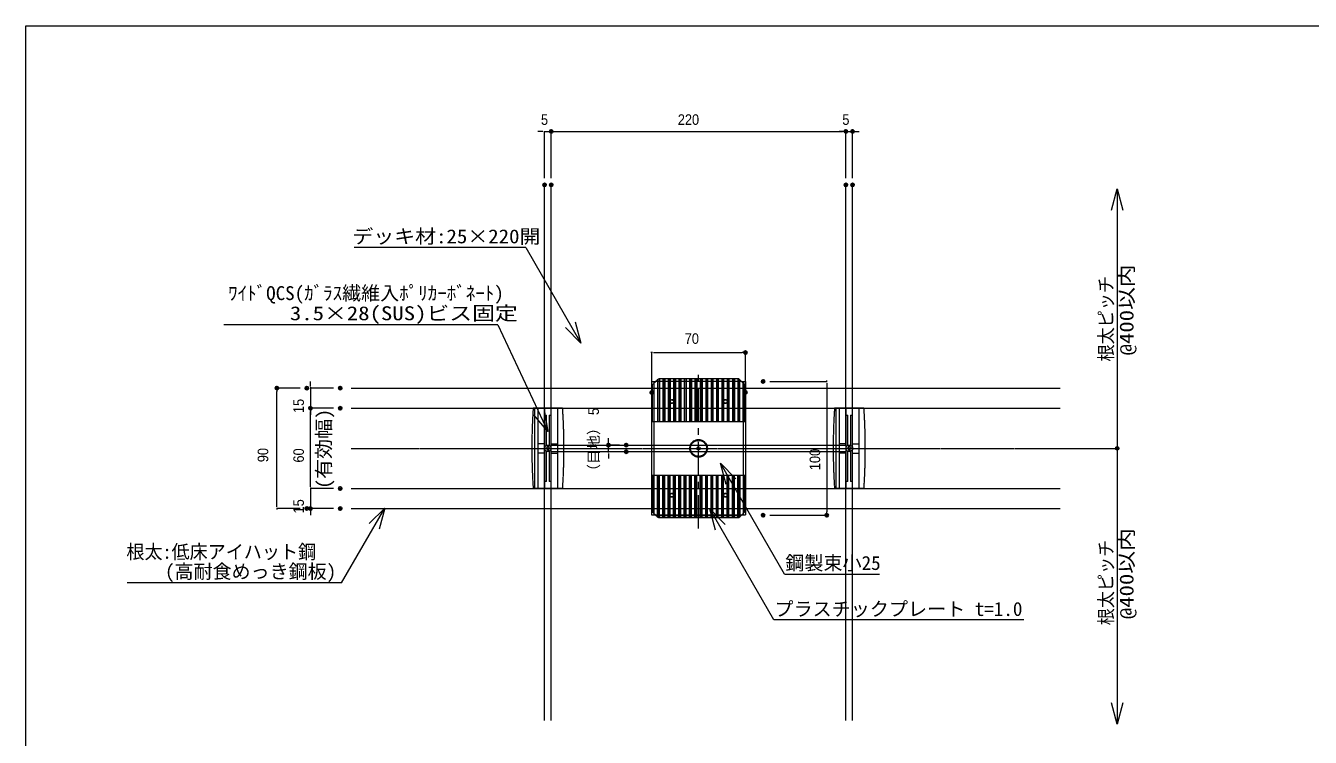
# Model space of a CAD drawing. Units: millimetres, scale not verified. Extents: x -4750 to 4750, y -3000 to 3000.
# Drawn here: x 0 to 959, y -1599 to -1068 of the extents above; entities that cross this region are included whole.
import ezdxf
from ezdxf.enums import TextEntityAlignment as Align

# ---------------------------------------------------------------- set-up
doc = ezdxf.new("R2010")
doc.units = ezdxf.units.MM
doc.header["$LTSCALE"] = 5
doc.header["$PDMODE"] = 32
doc.header["$PDSIZE"] = 2.5
for name, pattern in [('CHAIN1', [8, 5, -1, 1, -1]), ('DASHED1', [1.8, 1.2, -0.6]), ('LONG_DASHED1', [7, 6, -1])]:
    doc.linetypes.add(name, pattern=pattern)
for name, color, linetype, lineweight in [('0-0_デッキ', 7, 'Continuous', 9), ('0-1_束', 7, 'Continuous', 9), ('0-2_根太', 7, 'Continuous', 9), ('0-3_一般', 7, 'Continuous', 9), ('0-4_0', 7, 'Continuous', 9), ('0-5_図枠', 7, 'Continuous', 9), ('0-6_文字', 7, 'Continuous', 9), ('0-7_寸法', 7, 'Continuous', 9), ('0-A_WQCS', 7, 'Continuous', 9)]:
    doc.layers.add(name, color=color, linetype=linetype, lineweight=lineweight)
doc.layers.add('0-9_Defpoints', color=7, linetype='Continuous')
doc.styles.add('Osaka', font='')
doc.styles.add('ＭＳ ゴシック', font='')
doc.styles.get('Osaka').set_extended_font_data('Osaka')
doc.styles.get('ＭＳ ゴシック').set_extended_font_data('MS Gothic')

# ---------------------------------------------------------------- blocks, each defined once
blk = doc.blocks.new('_DOT')
at = {"layer": '0-4_0'}
for p, q in [((-10, 0), (-20, 0)), ((-5, 0), (5, 0))]:
    blk.add_line(p, q, dxfattribs=at)
blk = doc.blocks.new('グループ-82-1')
at = {"layer": '0-2_根太', "linetype": 'DASHED1'}
for p, q in [((34258.1, -45313.2), (44846.1, -45313.2)), ((34258.1, -45613.2), (44846.1, -45613.2)), ((34258.1, -46813.2), (44846.1, -46813.2)), ((34258.1, -47113.2), (44846.1, -47113.2))]:
    blk.add_line(p, q, dxfattribs=at)
at = {"layer": '0-2_根太', "linetype": 'CHAIN1'}
blk.add_line((34258.1, -46213.2), (45699.4, -46213.2), dxfattribs=at)
blk = doc.blocks.new('グループ-25-1')
at = {"layer": '0-A_WQCS'}
blk.add_line((8, -19.6), (8, -31.2), dxfattribs=at)
for points in [[(-19.6, -8), (-31.2, -8), (-31.2, 8), (-19.6, 8)], [(-8, 19.6), (-8, 31.3), (8, 31.3), (8, 19.6)], [(19.6, 8), (31.3, 8), (31.3, -8), (19.6, -8)], [(8, -31.2), (-8, -31.2), (-8, -19.6)]]:
    blk.add_lwpolyline(points, dxfattribs=at)
blk.add_circle((0, 0), 50, dxfattribs=at)
for centre, start, end in [((-19.6, 19.6), 270, 0), ((19.6, 19.6), 180, 270), ((-19.6, -19.6), 0, 90), ((19.6, -19.6), 90, 180)]:
    blk.add_arc(centre, 11.6, start, end, dxfattribs=at)
blk = doc.blocks.new('グループ-26-1')
at = {"layer": '0-A_WQCS'}
blk.add_blockref('グループ-25-1', (0, 0), dxfattribs=at)
blk = doc.blocks.new('グループ-27-1')
at = {"layer": '0-A_WQCS', "linetype": 'DASHED1'}
for p, q in [((220, 600), (-220, 600)), ((-200, 596.7), (-200, -596.7)), ((-149.8, 600), (-149.8, -600)), ((149.8, -600), (149.8, 600)), ((-49.8, 70), (-149.8, 70)), ((49.8, 70), (149.8, 70)), ((-49.8, -70), (-149.8, -70)), ((49.8, -70), (149.8, -70)), ((220, -600), (-220, -600))]:
    blk.add_line(p, q, dxfattribs=at)
at = {"layer": '0-A_WQCS', "linetype": 'LONG_DASHED1'}
for p, q in [((-49.8, 600), (-49.8, 14.9)), ((49.8, 14.9), (49.8, 600)), ((-49.8, 494.2), (-20, 494.2)), ((-20, 48), (-20, 494.2)), ((20, 494.2), (20, 48)), ((20, 494.2), (49.8, 494.2)), ((-49.8, -14.9), (-49.8, -600)), ((-20, -494.2), (-20, -48)), ((20, -48), (20, -494.2)), ((49.8, -600), (49.8, -14.9)), ((-20, -494.2), (-49.8, -494.2)), ((49.8, -494.2), (20, -494.2))]:
    blk.add_line(p, q, dxfattribs=at)
at = {"layer": '0-A_WQCS'}
for p, q in [((-49.8, 600), (50.2, 600)), ((50.2, -600), (-49.8, -600))]:
    blk.add_line(p, q, dxfattribs=at)
at = {"layer": '0-A_WQCS', "linetype": 'DASHED1'}
for centre, start, end in [((8770, 0), 176.1817, 183.8183), ((-8770, 0), 0, 3.8183), ((-8770, 0), 356.1817, 0)]:
    blk.add_arc(centre, 9010, start, end, dxfattribs=at)
at = {"layer": '0-A_WQCS'}
blk.add_blockref('グループ-26-1', (0, 0), dxfattribs=at)
blk = doc.blocks.new('グループ-28-1')
at = {"layer": '0-A_WQCS'}
blk.add_blockref('グループ-27-1', (0, 0), dxfattribs=at)
blk = doc.blocks.new('WQCS2016平')
at = {"layer": '0-A_WQCS'}
blk.add_blockref('グループ-28-1', (0, 0), dxfattribs=at)
blk = doc.blocks.new('グループ-92-1')
at = {"layer": '0-1_束', "linetype": 'DASHED1'}
for p, q in [((38748.2, -46613.2), (40148.2, -46613.2)), ((38748.2, -47153.2), (38748.2, -46613.2)), ((38754.2, -46613.2), (38754.2, -47159.2)), ((38758.2, -46613.2), (38758.2, -47163.2)), ((38778.2, -47183.2), (38778.2, -46613.2)), ((38782.2, -47187.2), (38782.2, -46613.2)), ((38834.2, -47239.2), (38834.2, -46613.2)), ((38838.2, -46613.2), (38838.2, -47243.2)), ((38858.2, -47253.2), (38858.2, -46613.2)), ((38862.2, -47253.2), (38862.2, -46613.2)), ((38914.2, -47253.2), (38914.2, -46613.2)), ((38918.2, -47253.2), (38918.2, -46613.2)), ((38938.2, -47253.2), (38938.2, -46613.2)), ((38942.2, -47253.2), (38942.2, -46613.2)), ((38994.2, -47253.2), (38994.2, -46613.2)), ((38998.2, -47253.2), (38998.2, -46613.2)), ((39018.2, -47253.2), (39018.2, -46613.2)), ((39022.2, -47253.2), (39022.2, -46613.2)), ((39074.2, -47253.2), (39074.2, -46613.2)), ((39078.2, -47253.2), (39078.2, -46613.2)), ((39098.2, -47253.2), (39098.2, -46613.2)), ((39102.2, -47253.2), (39102.2, -46613.2)), ((39154.2, -47253.2), (39154.2, -46613.2)), ((39158.2, -47253.2), (39158.2, -46613.2)), ((39178.2, -47253.2), (39178.2, -46613.2)), ((39182.2, -47253.2), (39182.2, -46613.2)), ((39234.2, -47253.2), (39234.2, -46613.2)), ((39238.2, -46613.2), (39238.2, -47253.2)), ((39258.2, -47253.2), (39258.2, -46613.2)), ((39262.2, -47253.2), (39262.2, -46613.2)), ((39314.2, -47253.2), (39314.2, -46613.2)), ((39318.2, -47253.2), (39318.2, -46613.2)), ((39338.2, -47253.2), (39338.2, -46613.2)), ((39342.2, -47253.2), (39342.2, -46613.2)), ((39394.2, -47253.2), (39394.2, -46613.2)), ((39398.2, -47253.2), (39398.2, -46613.2)), ((39418.2, -47253.2), (39418.2, -46613.2)), ((39422.2, -47253.2), (39422.2, -46613.2)), ((39474.2, -47253.2), (39474.2, -46613.2)), ((39478.2, -47253.2), (39478.2, -46613.2)), ((39498.2, -47253.2), (39498.2, -46613.2)), ((39502.2, -47253.2), (39502.2, -46613.2)), ((39554.2, -47253.2), (39554.2, -46613.2)), ((39558.2, -47253.2), (39558.2, -46613.2)), ((39578.2, -47253.2), (39578.2, -46613.2)), ((39582.2, -47253.2), (39582.2, -46613.2)), ((39634.2, -47253.2), (39634.2, -46613.2)), ((39638.2, -47253.2), (39638.2, -46613.2)), ((39658.2, -47253.2), (39658.2, -46613.2)), ((39662.2, -47253.2), (39662.2, -46613.2)), ((39714.2, -47253.2), (39714.2, -46613.2)), ((39718.2, -47253.2), (39718.2, -46613.2)), ((39738.2, -47253.2), (39738.2, -46613.2)), ((39742.2, -47253.2), (39742.2, -46613.2)), ((39794.2, -47253.2), (39794.2, -46613.2)), ((39798.2, -47253.2), (39798.2, -46613.2)), ((39818.2, -47253.2), (39818.2, -46613.2)), ((39822.2, -47253.2), (39822.2, -46613.2)), ((39874.2, -47253.2), (39874.2, -46613.2)), ((39878.2, -47253.2), (39878.2, -46613.2)), ((39898.2, -47253.2), (39898.2, -46613.2)), ((39902.2, -47253.2), (39902.2, -46613.2)), ((39954.2, -47253.2), (39954.2, -46613.2)), ((39958.2, -47253.2), (39958.2, -46613.2)), ((39978.2, -47253.2), (39978.2, -46613.2)), ((39982.2, -47253.2), (39982.2, -46613.2)), ((40034.2, -47253.2), (40034.2, -46613.2)), ((40038.2, -47253.2), (40038.2, -46613.2)), ((40054.2, -47247.2), (40054.2, -46613.2)), ((40058.2, -46613.2), (40058.2, -47243.2)), ((40062.2, -46613.2), (40062.2, -47239.2)), ((40114.2, -46613.2), (40114.2, -47187.2)), ((40118.2, -46613.2), (40118.2, -47183.2)), ((40122.2, -46613.2), (40122.2, -47179.2)), ((40134.2, -46613.2), (40134.2, -47167.2)), ((40138.2, -46613.2), (40138.2, -47163.2)), ((40142.2, -46613.2), (40142.2, -47159.2)), ((40148.2, -46613.2), (40148.2, -47153.2)), ((38848.2, -47253.2), (38748.2, -47153.2)), ((40148.2, -47153.2), (40048.2, -47253.2)), ((38813.2, -47218.2), (40083.2, -47218.2)), ((40048.2, -47253.2), (38848.2, -47253.2))]:
    blk.add_line(p, q, dxfattribs=at)
for centre in [(39048.2, -46913.2), (39848.2, -46913.2)]:
    blk.add_circle(centre, 25, dxfattribs=at)
blk = doc.blocks.new('グループ-93-1')
at = {"layer": '0-1_束', "linetype": 'DASHED1'}
for p, q in [((38848.2, -45173.2), (38748.2, -45273.2)), ((38754.2, -45813.2), (38754.2, -45267.2)), ((38758.2, -45813.2), (38758.2, -45263.2)), ((38778.2, -45243.2), (38778.2, -45813.2)), ((38782.2, -45239.2), (38782.2, -45813.2)), ((38813.2, -45208.3), (40083.2, -45208.3)), ((38834.2, -45187.2), (38834.2, -45813.2)), ((38838.2, -45813.2), (38838.2, -45183.2)), ((40048.2, -45173.2), (38848.2, -45173.2)), ((38858.2, -45173.2), (38858.2, -45813.2)), ((38862.2, -45173.2), (38862.2, -45813.2)), ((38914.2, -45173.2), (38914.2, -45813.2)), ((38918.2, -45173.2), (38918.2, -45813.2)), ((38938.2, -45173.2), (38938.2, -45813.2)), ((38942.2, -45173.2), (38942.2, -45813.2)), ((38994.2, -45173.2), (38994.2, -45813.2)), ((38998.2, -45173.2), (38998.2, -45813.2)), ((39018.2, -45173.2), (39018.2, -45813.2)), ((39022.2, -45173.2), (39022.2, -45813.2)), ((39074.2, -45173.2), (39074.2, -45813.2)), ((39078.2, -45173.2), (39078.2, -45813.2)), ((39098.2, -45173.2), (39098.2, -45813.2)), ((39102.2, -45173.2), (39102.2, -45813.2)), ((39154.2, -45173.2), (39154.2, -45813.2)), ((39158.2, -45173.2), (39158.2, -45813.2)), ((39178.2, -45173.2), (39178.2, -45813.2)), ((39182.2, -45173.2), (39182.2, -45813.2)), ((39234.2, -45173.2), (39234.2, -45813.2)), ((39238.2, -45813.2), (39238.2, -45173.2)), ((39258.2, -45173.2), (39258.2, -45813.2)), ((39262.2, -45173.2), (39262.2, -45813.2)), ((39314.2, -45173.2), (39314.2, -45813.2)), ((39318.2, -45173.2), (39318.2, -45813.2)), ((39338.2, -45173.2), (39338.2, -45813.2)), ((39342.2, -45173.2), (39342.2, -45813.2)), ((39394.2, -45173.2), (39394.2, -45813.2)), ((39398.2, -45173.2), (39398.2, -45813.2)), ((39418.2, -45173.2), (39418.2, -45813.2)), ((39422.2, -45173.2), (39422.2, -45813.2)), ((39474.2, -45173.2), (39474.2, -45813.2)), ((39478.2, -45173.2), (39478.2, -45813.2)), ((39498.2, -45173.2), (39498.2, -45813.2)), ((39502.2, -45173.2), (39502.2, -45813.2)), ((39554.2, -45173.2), (39554.2, -45813.2)), ((39558.2, -45173.2), (39558.2, -45813.2)), ((39578.2, -45173.2), (39578.2, -45813.2)), ((39582.2, -45173.2), (39582.2, -45813.2)), ((39634.2, -45173.2), (39634.2, -45813.2)), ((39638.2, -45173.2), (39638.2, -45813.2)), ((39658.2, -45173.2), (39658.2, -45813.2)), ((39662.2, -45173.2), (39662.2, -45813.2)), ((39714.2, -45173.2), (39714.2, -45813.2)), ((39718.2, -45173.2), (39718.2, -45813.2)), ((39738.2, -45173.2), (39738.2, -45813.2)), ((39742.2, -45173.2), (39742.2, -45813.2)), ((39794.2, -45173.2), (39794.2, -45813.2)), ((39798.2, -45173.2), (39798.2, -45813.2)), ((39818.2, -45173.2), (39818.2, -45813.2)), ((39822.2, -45173.2), (39822.2, -45813.2)), ((39874.2, -45173.2), (39874.2, -45813.2)), ((39878.2, -45173.2), (39878.2, -45813.2)), ((39898.2, -45173.2), (39898.2, -45813.2)), ((39902.2, -45173.2), (39902.2, -45813.2)), ((39954.2, -45173.2), (39954.2, -45813.2)), ((39958.2, -45173.2), (39958.2, -45813.2)), ((39978.2, -45173.2), (39978.2, -45813.2)), ((39982.2, -45173.2), (39982.2, -45813.2)), ((40034.2, -45173.2), (40034.2, -45813.2)), ((40038.2, -45173.2), (40038.2, -45813.2)), ((40148.2, -45273.2), (40048.2, -45173.2)), ((40054.2, -45179.2), (40054.2, -45813.2)), ((40058.2, -45813.2), (40058.2, -45183.2)), ((40062.2, -45813.2), (40062.2, -45187.2)), ((40114.2, -45813.2), (40114.2, -45239.2)), ((40118.2, -45813.2), (40118.2, -45243.2)), ((40122.2, -45813.2), (40122.2, -45247.2)), ((40134.2, -45813.2), (40134.2, -45259.2)), ((40138.2, -45813.2), (40138.2, -45263.2)), ((40142.2, -45813.2), (40142.2, -45267.2)), ((38748.2, -45273.2), (38748.2, -45813.2)), ((40148.2, -45813.2), (40148.2, -45273.2)), ((38748.2, -45813.2), (40148.2, -45813.2))]:
    blk.add_line(p, q, dxfattribs=at)
for centre in [(39048.2, -45513.2), (39848.2, -45513.2)]:
    blk.add_circle(centre, 25, dxfattribs=at)
blk = doc.blocks.new('グループ-94-1')
at = {"layer": '0-1_束', "linetype": 'DASHED1'}
for p, q in [((38780.2, -45213.2), (38780.2, -47213.2)), ((40088.2, -45213.2), (38808.2, -45213.2)), ((40116.2, -45213.2), (40116.2, -47213.2))]:
    blk.add_line(p, q, dxfattribs=at)
blk.add_lwpolyline([(40088.2, -45213.2), (40148.2, -45213.2), (40148.2, -47213.2), (40088.2, -47213.2), (38808.2, -47213.2), (38748.2, -47213.2), (38748.2, -45213.2), (38808.2, -45213.2)], dxfattribs=at)
for centre, radius in [((39048.2, -45513.2), 30), ((39848.2, -45513.2), 30), ((39448.2, -46213.2), 132), ((39448.2, -46213.2), 132), ((39448.2, -46213.2), 120), ((39048.2, -46913.2), 30), ((39848.2, -46913.2), 30)]:
    blk.add_circle(centre, radius, dxfattribs=at)
at = {"layer": '0-1_束'}
for name in ['グループ-93-1', 'グループ-92-1']:
    blk.add_blockref(name, (0, 0), dxfattribs=at)

msp = doc.modelspace()

# ---------------------------------------------------------------- hatches: boundary and pattern name
at = {"layer": '0-7_寸法'}
msp.add_hatch(color=256, dxfattribs=at).paths.add_polyline_path([(816.261, -1383.345, 1), (813.675, -1383.345, 1)])

# ---------------------------------------------------------------- linework, layer by layer
at = {"layer": '0-0_デッキ'}
for p, q in [((387.4, -1586.643), (387.4, -1186.643)), ((392.4, -1380.845), (392.4, -1186.643)), ((612.4, -1380.845), (612.4, -1186.643)), ((617.4, -1586.643), (617.4, -1186.643)), ((392.4, -1380.845), (612.4, -1380.845)), ((392.4, -1586.643), (392.4, -1385.845)), ((612.4, -1385.845), (392.4, -1385.845)), ((612.4, -1586.643), (612.4, -1385.845))]:
    msp.add_line(p, q, dxfattribs=at)
msp.add_point((502.41, -1383.345), dxfattribs=at)
at = {"layer": '0-3_一般', "linetype": 'CHAIN1'}
msp.add_line((502.41, -1443.345), (502.41, -1323.345), dxfattribs=at)
at = {"layer": '0-5_図枠'}
msp.add_lwpolyline([(0, -1067.501), (2000, -1067.501), (2000, -2367.501), (0, -2367.501)], close=True, dxfattribs=at)
at = {"layer": '0-6_文字'}
for p, q in [((373.375, -1233.312), (245.295, -1233.312)), ((373.375, -1233.312), (414.569, -1304.66)), ((352.606, -1291.127), (147.995, -1291.127)), ((352.606, -1291.127), (389.938, -1370.845)), ((566.546, -1477.419), (518.655, -1394.468)), ((235.851, -1483.897), (268.142, -1427.968)), ((235.851, -1483.897), (75.642, -1483.897)), ((566.546, -1477.419), (637.55, -1477.419))]:
    msp.add_line(p, q, dxfattribs=at)
for points in [[(410.315, -1288.785), (414.569, -1304.66), (402.947, -1293.039)], [(387.084, -1354.66), (389.938, -1370.845), (379.374, -1358.255)], [(522.908, -1410.343), (518.655, -1394.468), (530.276, -1406.089)], [(256.52, -1439.589), (268.142, -1427.968), (263.888, -1443.843)], [(745.212, -1511.468), (558.587, -1511.468), (510.696, -1428.518)], [(514.949, -1444.393), (510.696, -1428.518), (522.317, -1440.139)]]:
    msp.add_lwpolyline(points, dxfattribs=at)
at = {"layer": '0-7_寸法'}
for p, q in [((384.897, -1146.52), (382.393, -1146.52)), ((387.4, -1181.52), (387.4, -1146.52)), ((387.4, -1146.52), (392.4, -1146.52)), ((392.4, -1181.52), (392.4, -1146.52)), ((392.4, -1181.52), (392.4, -1146.52)), ((394.904, -1146.52), (609.897, -1146.52)), ((394.904, -1146.52), (397.408, -1146.52)), ((609.897, -1146.52), (607.393, -1146.52)), ((612.4, -1181.52), (612.4, -1146.52)), ((612.4, -1181.52), (612.4, -1146.52)), ((612.4, -1146.52), (617.4, -1146.52)), ((617.4, -1181.52), (617.4, -1146.52)), ((619.904, -1146.52), (622.408, -1146.52)), ((814.958, -1189.454), (814.958, -1589.454)), ((467.41, -1336.558), (467.41, -1311.777)), ((469.914, -1311.777), (534.907, -1311.777)), ((537.41, -1336.558), (537.41, -1311.777)), ((204.901, -1338.345), (187.616, -1338.345)), ((187.616, -1425.841), (187.616, -1340.849)), ((212.616, -1335.841), (212.616, -1333.338)), ((229.901, -1338.345), (212.616, -1338.345)), ((212.616, -1338.345), (212.616, -1353.345)), ((555.526, -1333.345), (598.073, -1333.345)), ((598.073, -1335.849), (598.073, -1430.841)), ((229.901, -1353.345), (212.616, -1353.345)), ((229.901, -1353.345), (212.616, -1353.345)), ((212.616, -1410.841), (212.616, -1355.849)), ((212.616, -1355.849), (212.616, -1358.353)), ((435.14, -1378.341), (435.14, -1375.838)), ((443.44, -1380.845), (435.14, -1380.845)), ((435.14, -1385.845), (435.14, -1380.845)), ((443.44, -1385.845), (435.14, -1385.845)), ((435.14, -1388.349), (435.14, -1390.853)), ((212.616, -1410.841), (212.616, -1408.338)), ((229.901, -1413.345), (212.616, -1413.345)), ((229.901, -1413.345), (212.616, -1413.345)), ((212.616, -1413.345), (212.616, -1428.345)), ((204.901, -1428.345), (187.616, -1428.345)), ((229.901, -1428.345), (212.616, -1428.345)), ((212.616, -1430.849), (212.616, -1433.353)), ((555.526, -1433.345), (598.073, -1433.345))]:
    msp.add_line(p, q, dxfattribs=at)
for points in [[(810.704, -1205.329), (814.958, -1189.454), (819.212, -1205.329)], [(819.212, -1573.579), (814.958, -1589.454), (810.704, -1573.579)]]:
    msp.add_lwpolyline(points, dxfattribs=at)
msp.add_circle((814.968, -1383.345), 1.293, dxfattribs=at)
at = {"layer": '0-9_Defpoints'}
for p in [(392.4, -1146.52), (612.4, -1146.52), (617.4, -1146.52), (387.4, -1186.52), (392.4, -1186.52), (612.4, -1186.52), (617.4, -1186.52), (537.41, -1311.777), (550.526, -1333.345), (187.616, -1338.345), (209.901, -1338.345), (234.901, -1338.345), (467.41, -1341.558), (537.41, -1341.558), (212.616, -1353.345), (234.901, -1353.345), (435.14, -1380.845), (448.44, -1380.845), (448.44, -1385.845), (234.901, -1413.345), (209.901, -1428.345), (212.616, -1428.345), (234.901, -1428.345), (550.526, -1433.345), (598.073, -1433.345)]:
    msp.add_point(p, dxfattribs=at)

# ---------------------------------------------------------------- block references
at = {"layer": '0-1_束', "xscale": 0.05, "yscale": 0.05}
msp.add_blockref('グループ-94-1', (-1470, 927.316), dxfattribs=at)
at = {"layer": '0-2_根太', "xscale": 0.05, "yscale": 0.05}
msp.add_blockref('グループ-82-1', (-1470, 927.316), dxfattribs=at)
at = {"layer": '0-7_寸法', "xscale": 0.1251862, "yscale": 0.1251862}
for p in [(387.4, -1146.52), (612.4, -1146.52), (612.4, -1146.52), (537.41, -1311.777)]:
    msp.add_blockref('_DOT', p, dxfattribs=at)
for p, rotation in [((392.4, -1146.52), 180), ((392.4, -1146.52), 180), ((617.4, -1146.52), 180), ((467.41, -1311.777), 180), ((598.073, -1333.345), 90), ((187.616, -1338.345), 90), ((212.616, -1338.345), 270), ((212.616, -1353.345), 90), ((212.616, -1353.345), 90), ((435.14, -1380.845), 270), ((435.14, -1385.845), 90), ((212.616, -1413.345), 270), ((212.616, -1413.345), 270), ((187.616, -1428.345), 270), ((212.616, -1428.345), 90), ((598.073, -1433.345), 270)]:
    msp.add_blockref('_DOT', p, dxfattribs=dict(at, rotation=rotation))
at = {"layer": '0-A_WQCS', "xscale": 0.05, "yscale": 0.05}
for p in [(389.9, -1383.345), (614.9, -1383.345)]:
    msp.add_blockref('WQCS2016平', p, dxfattribs=at)

# ---------------------------------------------------------------- texts
at = {"layer": '0-6_文字', "style": 'ＭＳ ゴシック'}
for s, width, p in [('デッキ材:25×220開', 1.1, (243.917, -1233.252)), ('3.5×28(SUS)ビス固定', 1.2, (197.265, -1290.725)), ('根太:低床アイハット鋼', 0.95, (75.201, -1468.965))]:
    msp.add_text(s, height=10.41, dxfattribs=dict(at, width=width)).set_placement(p, align=Align.BOTTOM_LEFT)
for s, height, p in [('ﾜｲﾄﾞQCS(ｶﾞﾗｽ繊維入ﾎﾟﾘｶｰﾎﾞﾈｰﾄ)', 10.41, (151.151, -1275.689)), ('鋼製束小25', 10.45, (567.11, -1477.34)), ('\u3000\u3000(高耐食めっき鋼板)', 10.41, (75.642, -1483.675)), ('プラスチックプレート t=1.0', 10.45, (559.003, -1511.721))]:
    msp.add_text(s, height=height, dxfattribs=at).set_placement(p, align=Align.BOTTOM_LEFT)
at = {"layer": '0-7_寸法', "style": 'Osaka', "width": 0.9}
for s, p in [('5', (384.73, -1144.02)), ('220', (486.888, -1144.02)), ('5', (609.73, -1144.02)), ('70', (492.069, -1307.651))]:
    msp.add_text(s, height=7.918, dxfattribs=at).set_placement(p, align=Align.BOTTOM_LEFT)
at = {"layer": '0-7_寸法'}
for s, height, style, width, p in [('根太ピッチ', 10.41, 'ＭＳ ゴシック', 0.9, (814.89, -1318.448)), ('@400以内', 10.41, 'ＭＳ ゴシック', 1.2, (830.284, -1313.898)), ('15', 7.918, 'Osaka', 0.9, (210.116, -1356.963)), ('(有効幅)', 10.45, 'ＭＳ ゴシック', 1.05, (230.869, -1413.636)), ('5', 7.918, 'Osaka', 0.9, (430.366, -1358.466)), ('90', 7.918, 'Osaka', 0.9, (183.49, -1393.687)), ('60', 7.918, 'Osaka', 0.9, (210.116, -1393.946)), ('100', 7.918, 'Osaka', 0.9, (595.573, -1399.634)), ('15', 7.918, 'Osaka', 0.9, (210.116, -1431.963)), ('@400以内', 10.41, 'ＭＳ ゴシック', 1.2, (830.284, -1510.994)), ('根太ピッチ', 10.41, 'ＭＳ ゴシック', 0.9, (814.89, -1515.544))]:
    msp.add_text(s, height=height, rotation=90, dxfattribs=dict(at, style=style, width=width)).set_placement(p, align=Align.BOTTOM_LEFT)
at = {"layer": '0-7_寸法', "style": 'Osaka'}
msp.add_text('（目地）', height=7.918, rotation=90, dxfattribs=at).set_placement((430.366, -1405.85), align=Align.BOTTOM_LEFT)

doc.saveas('drawing.dxf')
